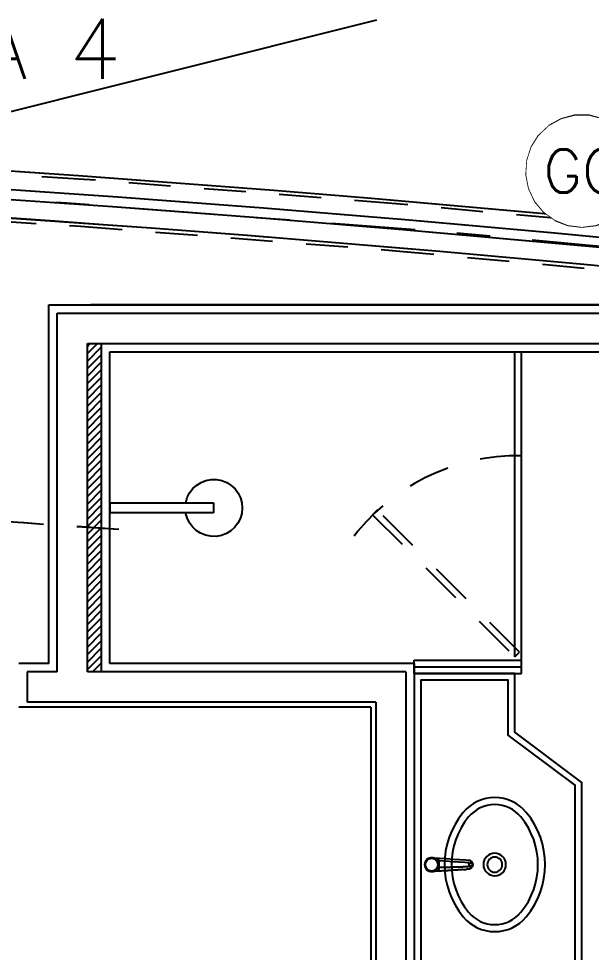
# Model space of a CAD drawing. Header units: millimetres. Extents: x 188.6 to 263.2, y 40.1 to 120.1.
# Drawn here: x 233.793 to 235.501, y 78.708 to 81.494 of the extents above; entities that cross this region are included whole.
import ezdxf
from ezdxf.enums import TextEntityAlignment as Align

# ---------------------------------------------------------------- set-up
doc = ezdxf.new("R2010")
doc.units = ezdxf.units.MM
doc.set_wipeout_variables(frame=1)
for name, pattern in [('ACAD_ISO14W100', [24, 12, -3, 0, -3, 0, -3, 0, -3]), ('DASHDOT2', [0.5, 0.25, -0.125, 0, -0.125]), ('HIDDEN2', [0.1875, 0.125, -0.0625]), ('XREF-TIPO$0$HIDDEN2', [0.1875, 0.125, -0.0625])]:
    doc.linetypes.add(name, pattern=pattern)
for name, color, linetype in [('ARQ', 8, 'Continuous'), ('ESTR-VIGAS', 11, 'HIDDEN2'), ('ESTRUTURA', 7, 'Continuous'), ('INC-TEXTO', 7, 'Continuous'), ('SPDA-MALHA', 162, 'ACAD_ISO14W100')]:
    doc.layers.add(name, color=color, linetype=linetype)
doc.styles.add('MC-ROMANS', font='romans')
doc.styles.add('ROMANS', font='ROMANS.SHX', dxfattribs={"height": 0.15})
pattern_1 = [(45, (-1932.70728, -1426.162144), (-0.01122532015, 0.01122532015), [])]

# ---------------------------------------------------------------- blocks, each defined once
blk = doc.blocks.new('varanda pav tipo')
at = {"color": 0, "linetype": 'Continuous'}
for radius, start, end in [(66.1415, 81.899467, 98.100485), (66.0865, 81.940842, 98.059109), (66.0565, 81.963438, 98.036513), (66.0015, 82.004914, 97.995038)]:
    blk.add_arc((21.85, -66.1865), radius, start, end, dxfattribs=at)
at = {"color": 0, "linetype": 'ByBlock'}
blk.add_arc((21.8853, -67.5842), 66.4892, 85.900109, 89.819671, dxfattribs=at)
blk = doc.blocks.new('XREF-TIPO$0$CHUVEIRO')
at = {"color": 0}
for p, q in [((216.39, 104.5817), (216.39, 104.8912)), ((216.39, 104.8912), (216.42, 104.8912)), ((216.42, 104.8912), (216.42, 104.5817)), ((216.39, 104.5817), (216.42, 104.5817))]:
    blk.add_line(p, q, dxfattribs=at)
at = {"color": 0, "extrusion": (0, 0, -1)}
blk.add_ellipse((216.4058, 104.8916), major_axis=(-0.0851, 0), ratio=1, start_param=4.898771, end_param=10.827741, dxfattribs=at)
blk = doc.blocks.new('XREF-TIPO$0$A$C2D591F4F-flat-1')
for p, q in [((0.0222, -0.1794), (0.0222, -0.1794)), ((0.0224, -0.1794), (0.0222, -0.1794)), ((0.0404, -0.1949), (0.0422, -0.1949)), ((0.0404, -0.2051), (0.0404, -0.1949)), ((0.0422, -0.1949), (0.0422, -0.2051)), ((0.1318, -0.1865), (0.132, -0.1865)), ((0.0239, -0.2205), (0.0235, -0.2205)), ((0.0239, -0.2205), (0.0239, -0.2205)), ((0.0404, -0.2051), (0.0422, -0.2051)), ((0.1324, -0.2037), (0.1324, -0.1963)), ((0.1425, -0.203), (0.1425, -0.197))]:
    blk.add_line(p, q)
for points in [[(0.3031, -0.3556, 0.358974), (0.3031, -0.0444, 0.471698), (0.1149, -0.0444, 0.358974), (0.1149, -0.3556, 0.471698)], [(0.2869, -0.3422, 0.358974), (0.2869, -0.0578, 0.471698), (0.1311, -0.0578, 0.358974), (0.1311, -0.3422, 0.471698)], [(0.2315, -0.2, 1), (0.1865, -0.2, 1)]]:
    blk.add_lwpolyline(points, format="xyb", close=True)
blk.add_lwpolyline([(0.209, -0.2335, 336.274616), (0.2086, -0.2335)], format="xyb")
for points in [[(0.0225, -0.1794, 0), (0.0225, -0.1794, 0), (0.0225, -0.1794, 0), (0.0225, -0.1794, 0), (0.0225, -0.1794, 0), (0.0225, -0.1794, 0), (0.0225, -0.1794, 0), (0.0225, -0.1794, 0), (0.0226, -0.1794, 0), (0.0226, -0.1794, 0), (0.0227, -0.1794, 0), (0.0227, -0.1794, 0), (0.0229, -0.1794, 0), (0.0238, -0.1795, 0), (0.0247, -0.1796, 0), (0.0284, -0.18, 0), (0.0321, -0.1806, 0), (0.0348, -0.1811, 0)], [(0.0225, -0.1794, 0), (0.0438, -0.1805, 0), (0.0651, -0.1818, 0), (0.0864, -0.1832, 0), (0.1039, -0.1844, 0), (0.1215, -0.1857, 0), (0.1302, -0.1863, 0), (0.1312, -0.1864, 0), (0.1316, -0.1864, 0), (0.1318, -0.1865, 0)], [(0.0297, -0.1814, 0), (0.0308, -0.1818, 0), (0.0321, -0.1819, 0), (0.0334, -0.1816, 0), (0.0348, -0.1811, 0)], [(0.0382, -0.1896, 0), (0.0376, -0.1885, 0), (0.0365, -0.1871, 0), (0.0354, -0.1857, 0), (0.0345, -0.1848, 0), (0.0336, -0.184, 0), (0.0328, -0.1833, 0), (0.0319, -0.1827, 0), (0.0308, -0.182, 0), (0.0297, -0.1814, 0)], [(0.0348, -0.1811, 0), (0.0357, -0.1813, 0), (0.0366, -0.1816, 0), (0.0374, -0.1819, 0), (0.0382, -0.1824, 0), (0.0387, -0.1827, 0), (0.0392, -0.183, 0), (0.0395, -0.1833, 0), (0.0397, -0.1836, 0), (0.04, -0.1839, 0), (0.0402, -0.1842, 0), (0.0404, -0.1846, 0), (0.0405, -0.1849, 0), (0.0406, -0.1852, 0), (0.0407, -0.1854, 0), (0.0408, -0.1858, 0), (0.0409, -0.1864, 0), (0.041, -0.1869, 0), (0.041, -0.1873, 0), (0.0411, -0.1877, 0), (0.0412, -0.1881, 0), (0.0413, -0.1883, 0), (0.0413, -0.1885, 0), (0.0414, -0.1886, 0), (0.0415, -0.1888, 0)], [(0.0382, -0.1896, 0), (0.0401, -0.1892, 0), (0.0415, -0.1888, 0)], [(0.0415, -0.1888, 0), (0.0418, -0.1903, 0), (0.0421, -0.1918, 0), (0.0422, -0.1933, 0), (0.0422, -0.1949, 0)], [(0.1324, -0.1963, 0), (0.132, -0.196, 0), (0.1317, -0.1957, 0), (0.1314, -0.1954, 0), (0.131, -0.1952, 0), (0.1307, -0.1951, 0), (0.1303, -0.1949, 0), (0.1298, -0.1948, 0), (0.1293, -0.1947, 0), (0.1287, -0.1946, 0), (0.1281, -0.1946, 0), (0.1194, -0.1939, 0), (0.1019, -0.1926, 0), (0.0844, -0.1914, 0), (0.063, -0.1901, 0), (0.0415, -0.1888, 0)], [(0.132, -0.1865, 0), (0.132, -0.1865, 0), (0.1325, -0.1865, 0), (0.1329, -0.1866, 0), (0.1334, -0.1867, 0), (0.1339, -0.1869, 0), (0.1339, -0.1869, 0)], [(0.1324, -0.1963, 0), (0.1334, -0.1953, 0), (0.1345, -0.1943, 0), (0.1355, -0.1935, 0), (0.1365, -0.1926, 0), (0.1375, -0.192, 0), (0.1383, -0.1914, 0), (0.1389, -0.191, 0), (0.1394, -0.1907, 0), (0.1398, -0.1906, 0), (0.1399, -0.1907, 0)], [(0.1339, -0.1869, 0), (0.1339, -0.1869, 0), (0.1347, -0.1871, 0), (0.1356, -0.1875, 0), (0.1364, -0.1879, 0), (0.1374, -0.1885, 0), (0.1383, -0.1891, 0), (0.1391, -0.1899, 0), (0.1399, -0.1907, 0)], [(0.1399, -0.1907, 0), (0.1402, -0.1911, 0), (0.1406, -0.1914, 0), (0.1409, -0.1918, 0), (0.141, -0.192, 0), (0.141, -0.1921, 0), (0.1411, -0.1922, 0), (0.1412, -0.1923, 0), (0.1412, -0.1923, 0), (0.1412, -0.1924, 0), (0.1413, -0.1924, 0), (0.1413, -0.1924, 0), (0.1413, -0.1924, 0), (0.1413, -0.1924, 0)], [(0.1425, -0.197, 0), (0.1424, -0.1956, 0), (0.1421, -0.1942, 0), (0.1416, -0.193, 0), (0.1413, -0.1924, 0)], [(0.0866, -0.2168, 0), (0.0858, -0.2168, 0), (0.0846, -0.2169, 0), (0.0838, -0.217, 0), (0.0829, -0.217, 0), (0.0826, -0.217, 0), (0.0824, -0.217, 0), (0.0821, -0.2171, 0), (0.0818, -0.2171, 0), (0.0816, -0.2171, 0), (0.0813, -0.2171, 0), (0.0785, -0.2173, 0), (0.0759, -0.2175, 0), (0.0734, -0.2176, 0), (0.0711, -0.2178, 0), (0.0697, -0.2179, 0), (0.068, -0.218, 0), (0.0663, -0.2181, 0), (0.0647, -0.2182, 0), (0.0631, -0.2183, 0), (0.0596, -0.2185, 0), (0.0561, -0.2187, 0), (0.0527, -0.2189, 0), (0.0491, -0.2191, 0), (0.0426, -0.2195, 0), (0.0362, -0.2198, 0), (0.03, -0.2202, 0), (0.0239, -0.2205, 0)], [(0.0375, -0.2179, 0), (0.0348, -0.2186, 0), (0.032, -0.2193, 0), (0.0284, -0.2199, 0), (0.0264, -0.2202, 0), (0.0252, -0.2204, 0), (0.0245, -0.2204, 0), (0.0242, -0.2204, 0), (0.0242, -0.2204, 0), (0.0241, -0.2205, 0), (0.024, -0.2205, 0), (0.024, -0.2205, 0), (0.0239, -0.2205, 0), (0.0239, -0.2205, 0), (0.0239, -0.2205, 0), (0.0239, -0.2205, 0), (0.0239, -0.2205, 0), (0.0239, -0.2205, 0)], [(0.0314, -0.2177, 0), (0.0321, -0.2172, 0), (0.033, -0.2165, 0), (0.034, -0.2158, 0), (0.035, -0.2148, 0), (0.0359, -0.2138, 0), (0.0369, -0.2126, 0), (0.0377, -0.2113, 0), (0.0382, -0.2104, 0), (0.0387, -0.2095, 0), (0.0392, -0.2086, 0), (0.0396, -0.2076, 0)], [(0.0314, -0.2177, 0), (0.0325, -0.2172, 0), (0.0338, -0.217, 0), (0.0352, -0.2171, 0), (0.0366, -0.2175, 0), (0.0375, -0.2179, 0)], [(0.0421, -0.2079, 0), (0.0421, -0.2079, 0), (0.0421, -0.2081, 0), (0.0421, -0.2083, 0), (0.042, -0.2085, 0), (0.0421, -0.2088, 0), (0.0421, -0.2091, 0), (0.0422, -0.2099, 0), (0.0424, -0.2107, 0), (0.0425, -0.2112, 0), (0.0425, -0.2117, 0), (0.0426, -0.2121, 0), (0.0426, -0.2124, 0), (0.0426, -0.2128, 0), (0.0425, -0.213, 0), (0.0425, -0.2133, 0), (0.0424, -0.2136, 0), (0.0424, -0.2139, 0), (0.0423, -0.2142, 0), (0.0421, -0.2146, 0), (0.0419, -0.215, 0), (0.0417, -0.2152, 0), (0.0416, -0.2154, 0), (0.0412, -0.2158, 0), (0.0409, -0.2161, 0), (0.0405, -0.2164, 0), (0.0401, -0.2167, 0), (0.0394, -0.2171, 0), (0.0387, -0.2174, 0), (0.0381, -0.2176, 0), (0.0375, -0.2179, 0)], [(0.0421, -0.2079, 0), (0.0453, -0.2078, 0), (0.0486, -0.2077, 0), (0.0522, -0.2076, 0), (0.056, -0.2075, 0), (0.0595, -0.2075, 0), (0.0631, -0.2074, 0), (0.0642, -0.2074, 0), (0.0652, -0.2073, 0), (0.0662, -0.2073, 0), (0.0672, -0.2073, 0), (0.0682, -0.2073, 0), (0.0739, -0.2072, 0), (0.0795, -0.2071, 0), (0.0806, -0.2071, 0), (0.0817, -0.207, 0), (0.0828, -0.207, 0), (0.0839, -0.207, 0), (0.0851, -0.207, 0), (0.0862, -0.2069, 0), (0.0873, -0.2069, 0), (0.0884, -0.2069, 0), (0.0922, -0.2068, 0), (0.0959, -0.2067, 0), (0.0994, -0.2066, 0), (0.1029, -0.2065, 0), (0.1057, -0.2064, 0), (0.1085, -0.2063, 0), (0.1092, -0.2063, 0), (0.1099, -0.2062, 0), (0.1106, -0.2062, 0), (0.1113, -0.2062, 0), (0.112, -0.2061, 0), (0.1127, -0.2061, 0), (0.1148, -0.206, 0), (0.1168, -0.2059, 0), (0.1189, -0.2058, 0), (0.1209, -0.2057, 0), (0.1229, -0.2056, 0), (0.1248, -0.2055, 0), (0.1252, -0.2055, 0), (0.1256, -0.2054, 0), (0.126, -0.2054, 0), (0.1264, -0.2054, 0), (0.1267, -0.2054, 0), (0.1271, -0.2053, 0), (0.1275, -0.2053, 0), (0.1278, -0.2053, 0), (0.1282, -0.2053, 0), (0.1286, -0.2052, 0), (0.1289, -0.2052, 0), (0.1292, -0.2052, 0), (0.1294, -0.2052, 0), (0.1296, -0.2051, 0), (0.1298, -0.2051, 0), (0.13, -0.2051, 0), (0.1302, -0.205, 0), (0.1303, -0.205, 0), (0.1305, -0.2049, 0), (0.1306, -0.2049, 0), (0.131, -0.2047, 0), (0.1313, -0.2045, 0), (0.1316, -0.2043, 0), (0.1318, -0.2041, 0), (0.1321, -0.2039, 0), (0.1324, -0.2037, 0)], [(0.1134, -0.2149, 0), (0.1126, -0.2149, 0), (0.1121, -0.215, 0), (0.1117, -0.215, 0), (0.1111, -0.2151, 0), (0.1106, -0.2151, 0), (0.1101, -0.2151, 0), (0.1098, -0.2152, 0), (0.1095, -0.2152, 0), (0.1092, -0.2152, 0), (0.1076, -0.2153, 0), (0.1059, -0.2154, 0), (0.104, -0.2156, 0), (0.1022, -0.2157, 0), (0.1002, -0.2158, 0), (0.0982, -0.216, 0), (0.0964, -0.2161, 0), (0.0947, -0.2162, 0), (0.0929, -0.2163, 0), (0.0911, -0.2165, 0), (0.0906, -0.2165, 0), (0.09, -0.2165, 0), (0.0899, -0.2165, 0), (0.0898, -0.2165, 0), (0.0896, -0.2166, 0), (0.0894, -0.2166, 0), (0.089, -0.2166, 0), (0.0884, -0.2166, 0), (0.0876, -0.2167, 0), (0.0868, -0.2168, 0), (0.0866, -0.2168, 0)], [(0.1342, -0.213, 0), (0.1339, -0.213, 0), (0.1334, -0.2132, 0), (0.1329, -0.2133, 0), (0.1326, -0.2133, 0), (0.1325, -0.2133, 0), (0.1325, -0.2134, 0), (0.1324, -0.2134, 0), (0.1324, -0.2134, 0), (0.1324, -0.2134, 0), (0.1324, -0.2134, 0), (0.1324, -0.2134, 0), (0.1324, -0.2134, 0), (0.1324, -0.2134, 0), (0.1324, -0.2134, 0), (0.1324, -0.2134, 0), (0.1312, -0.2135, 0), (0.1304, -0.2136, 0), (0.1297, -0.2136, 0), (0.1289, -0.2137, 0), (0.1282, -0.2138, 0), (0.1275, -0.2138, 0), (0.1268, -0.2139, 0), (0.1263, -0.2139, 0), (0.1257, -0.214, 0), (0.1251, -0.214, 0), (0.1247, -0.214, 0)], [(0.1425, -0.197, 0), (0.1424, -0.197, 0), (0.1422, -0.1969, 0), (0.142, -0.1969, 0), (0.1418, -0.1969, 0), (0.1415, -0.1969, 0), (0.1411, -0.1969, 0), (0.1407, -0.1968, 0), (0.1402, -0.1968, 0), (0.1397, -0.1968, 0), (0.1392, -0.1967, 0), (0.1386, -0.1967, 0), (0.138, -0.1966, 0), (0.1374, -0.1966, 0), (0.137, -0.1966, 0), (0.1363, -0.1965, 0), (0.1355, -0.1965, 0), (0.1348, -0.1964, 0), (0.1341, -0.1964, 0), (0.1336, -0.1963, 0), (0.133, -0.1963, 0), (0.1324, -0.1963, 0)], [(0.1324, -0.2037, 0), (0.1331, -0.2036, 0), (0.1338, -0.2036, 0), (0.1346, -0.2035, 0), (0.1353, -0.2035, 0), (0.136, -0.2034, 0), (0.1366, -0.2034, 0), (0.1373, -0.2034, 0), (0.138, -0.2033, 0), (0.1386, -0.2033, 0), (0.1392, -0.2032, 0), (0.1396, -0.2032, 0), (0.14, -0.2032, 0), (0.1404, -0.2031, 0), (0.1408, -0.2031, 0), (0.1413, -0.2031, 0), (0.1416, -0.203, 0), (0.1419, -0.203, 0), (0.1422, -0.203, 0), (0.1424, -0.203, 0), (0.1425, -0.203, 0)], [(0.1324, -0.2037, 0), (0.1327, -0.204, 0), (0.1331, -0.2044, 0), (0.1335, -0.2048, 0), (0.134, -0.2051, 0), (0.1344, -0.2055, 0), (0.1348, -0.2059, 0), (0.1352, -0.2063, 0), (0.1357, -0.2066, 0), (0.1361, -0.207, 0), (0.1365, -0.2073, 0), (0.1369, -0.2076, 0), (0.1373, -0.2079, 0), (0.1377, -0.2082, 0), (0.138, -0.2084, 0), (0.1383, -0.2087, 0), (0.1386, -0.2088, 0), (0.1389, -0.209, 0), (0.1391, -0.2091, 0), (0.1393, -0.2092, 0), (0.1395, -0.2093, 0), (0.1396, -0.2093, 0), (0.1397, -0.2093, 0), (0.1398, -0.2093, 0), (0.1399, -0.2093, 0)], [(0.1399, -0.2093, 0), (0.1391, -0.2101, 0), (0.1382, -0.2108, 0), (0.1373, -0.2115, 0), (0.1364, -0.212, 0), (0.1357, -0.2124, 0), (0.1351, -0.2127, 0), (0.1344, -0.2129, 0), (0.1342, -0.213, 0)], [(0.1425, -0.203, 0), (0.1424, -0.2044, 0), (0.1421, -0.2057, 0), (0.1416, -0.207, 0), (0.1413, -0.2075, 0)], [(0.1431, -0.2031, 0), (0.1431, -0.2035, 0), (0.1429, -0.204, 0), (0.1427, -0.2045, 0), (0.1426, -0.205, 0), (0.1424, -0.2055, 0), (0.1421, -0.206, 0), (0.1418, -0.2066, 0), (0.1416, -0.207, 0)], [(0.1433, -0.199, 0), (0.1433, -0.1989, 0), (0.1432, -0.1987, 0), (0.1432, -0.1986, 0), (0.1431, -0.1984, 0), (0.1431, -0.1982, 0), (0.143, -0.198, 0), (0.1429, -0.1977, 0), (0.1428, -0.1974, 0), (0.1425, -0.197, 0)], [(0.1425, -0.203, 0), (0.1427, -0.2026, 0), (0.1429, -0.2022, 0), (0.1431, -0.2018, 0), (0.1431, -0.2016, 0), (0.1432, -0.2014, 0), (0.1432, -0.2012, 0), (0.1433, -0.2011, 0), (0.1433, -0.201, 0), (0.1433, -0.201, 0)], [(0.1433, -0.198, 0), (0.1433, -0.199, 0)], [(0.1433, -0.202, 0), (0.1434, -0.201, 0), (0.1434, -0.2003, 0), (0.1434, -0.1995, 0), (0.1434, -0.1988, 0), (0.1433, -0.198, 0)], [(0.1433, -0.201, 0), (0.1433, -0.2008, 0), (0.1433, -0.2006, 0), (0.1434, -0.2005, 0), (0.1434, -0.2005, 0), (0.1434, -0.2004, 0), (0.1434, -0.2003, 0), (0.1434, -0.2002, 0), (0.1434, -0.2002, 0), (0.1434, -0.2001, 0), (0.1434, -0.2001, 0), (0.1434, -0.2, 0), (0.1434, -0.2, 0), (0.1434, -0.1999, 0), (0.1434, -0.1999, 0), (0.1434, -0.1998, 0), (0.1434, -0.1998, 0), (0.1434, -0.1996, 0), (0.1434, -0.1995, 0), (0.1433, -0.1994, 0), (0.1433, -0.1993, 0), (0.1433, -0.199, 0)], [(0.1433, -0.201, 0), (0.1433, -0.202, 0), (0.1433, -0.202, 0)]]:
    blk.add_polyline3d(points)
blk.add_circle((0.0206, -0.2), 0.0191)
for centre, radius, start, end in [((0.0206, -0.2), 0.0207, 90, 301.2083), ((0.0206, -0.2), 0.0204, 14.4666, 345.5334), ((0.0206, -0.2), 0.0195, 90, 270), ((0.0206, -0.2), 0.0207, 64.1045, 90), ((0.0206, -0.2), 0.0195, 270, 90), ((0.0206, -0.2), 0.0195, 0, 90), ((0.0205, -0.1999), 0.0205, 14.0619, 30.0027), ((0.1299, -0.1998), 0.0136, 12.4001, 33.0332), ((0.0206, -0.2), 0.0195, 270, 0), ((0.0205, -0.2001), 0.0205, 338.4737, 345.9324), ((-0.0201, -0.7771), 0.5726, 83.7595, 84.015), ((0.0157, -0.2052), 0.0265, 354.0406, 0.134), ((-0.1088, 2.8004), 3.0235, 274.2155, 274.4292), ((0.13, -0.2001), 0.0135, 317.2407, 326.8896), ((0.1325, -0.2007), 0.0109, 347.2283, 353.0963), ((0.1325, -0.1992), 0.0109, 6.4456, 12.3614)]:
    blk.add_arc(centre, radius, start, end)
blk = doc.blocks.new('ESTR-TP-29.09.2016')
at = {"layer": 'ESTR-VIGAS'}
for points in [[(28.0343, 21.4999), (27.1025, 21.5592)], [(28.9663, 21.4273), (28.0353, 21.4998)], [(28.9673, 21.4272), (28.9663, 21.4273)], [(29.8971, 21.3415), (28.9673, 21.4272)], [(27.0936, 21.4195), (28.0254, 21.3601)], [(28.0245, 21.3602), (28.9554, 21.2877)], [(28.9544, 21.2878), (29.8842, 21.2021)], [(28.9544, 21.2878), (28.9554, 21.2877)]]:
    blk.add_lwpolyline(points, dxfattribs=at)
blk = doc.blocks.new('INC-OBJETO')
at = {"color": 0}
blk.add_lwpolyline([(0, 0.002084), (-0.000518, 0.002019), (-0.001004, 0.001827), (-0.001427, 0.001519), (-0.00176, 0.001117), (-0.001982, 0.000644), (-0.00208, 0.000131), (-0.002047, -0.000391), (-0.001886, -0.000887), (-0.001606, -0.001329), (-0.001225, -0.001686), (-0.000767, -0.001938), (-0.000261, -0.002068), (0.000261, -0.002068), (0.000767, -0.001938), (0.001225, -0.001686), (0.001606, -0.001329), (0.001886, -0.000887), (0.002047, -0.000391), (0.00208, 0.000131), (0.001982, 0.000644), (0.00176, 0.001117), (0.001427, 0.001519), (0.001004, 0.001827), (0.000518, 0.002019)], close=True, dxfattribs=at)
blk.add_wipeout([(0, 0.002084), (-0.000518, 0.002019), (-0.001004, 0.001827), (-0.001427, 0.001519), (-0.00176, 0.001117), (-0.001982, 0.000644), (-0.00208, 0.000131), (-0.002047, -0.000391), (-0.001886, -0.000887), (-0.001606, -0.001329), (-0.001225, -0.001686), (-0.000767, -0.001938), (-0.000261, -0.002068), (0.000261, -0.002068), (0.000767, -0.001938), (0.001225, -0.001686), (0.001606, -0.001329), (0.001886, -0.000887), (0.002047, -0.000391), (0.00208, 0.000131), (0.001982, 0.000644), (0.00176, 0.001117), (0.001427, 0.001519), (0.001004, 0.001827), (0.000518, 0.002019)], dxfattribs=at)
at = {"color": 0, "style": 'ROMANS', "width": 1.285725}
blk.add_attdef('OBJETO', text='', height=0.0016, dxfattribs=at).set_placement((-0.001786, -0.00083), (0.001643, -0.00083), align=Align.FIT)

msp = doc.modelspace()

# ---------------------------------------------------------------- hatches: boundary and pattern name
at = {"layer": 'ARQ'}
h = msp.add_hatch(dxfattribs=at)
h.set_pattern_fill('ANSI31', color=256, scale=0.005)
h.set_pattern_definition(pattern_1)
h.paths.add_polyline_path([(234.0404, 80.5246), (233.9982, 80.5246), (233.9982, 79.5446), (234.0404, 79.5446)])
h = msp.add_hatch(dxfattribs=at)
h.set_pattern_fill('ANSI31', color=256, scale=0.005)
h.set_pattern_definition(pattern_1)
h.paths.add_polyline_path([(234.0404, 80.5246), (233.9982, 80.5246), (233.9982, 79.5446), (234.0404, 79.5446)])

# ---------------------------------------------------------------- linework, layer by layer
for p, q in [((233.8832, 79.5696), (233.8832, 80.6396)), ((233.8832, 80.6396), (236.3032, 80.6396)), ((233.8832, 79.5696), (233.8832, 80.6396)), ((233.8832, 80.6396), (236.3032, 80.6396)), ((236.2633, 80.6396), (234.0072, 80.6396)), ((236.2633, 80.6396), (234.0072, 80.6396)), ((233.9082, 79.5446), (233.9082, 80.6146)), ((233.9082, 80.6146), (236.2782, 80.6146)), ((233.9082, 79.5446), (233.9082, 80.6146)), ((233.9082, 80.6146), (236.2782, 80.6146)), ((233.9982, 79.5446), (233.9982, 80.5246)), ((233.9982, 80.5246), (236.1882, 80.5246)), ((233.9982, 79.5446), (233.9982, 80.5246)), ((233.9982, 80.5246), (236.1882, 80.5246)), ((234.0404, 79.5446), (234.0404, 80.5246)), ((234.0404, 79.5446), (234.0404, 80.5246)), ((234.0654, 79.5696), (234.0654, 80.4996)), ((234.0654, 80.4996), (236.1632, 80.4996)), ((234.0654, 79.5696), (234.0654, 80.4996)), ((234.0654, 80.4996), (236.1632, 80.4996)), ((235.2732, 79.5896), (235.2732, 80.4996)), ((235.2732, 79.5896), (235.2732, 80.4996)), ((235.2932, 79.5796), (235.2932, 80.4996)), ((235.2932, 79.5796), (235.2932, 80.4996)), ((233.8832, 79.5696), (233.7934, 79.5696, 0.0006)), ((233.8832, 79.5696), (233.7934, 79.5696, 0.0006)), ((234.9732, 79.5696), (234.0654, 79.5696)), ((234.9732, 79.5696), (234.0654, 79.5696)), ((234.9732, 79.5796), (235.2932, 79.5796)), ((234.9732, 79.5396), (234.9732, 79.5796)), ((234.9732, 79.5796), (235.2932, 79.5796)), ((234.9732, 79.5396), (234.9732, 79.5796)), ((234.9732, 79.5696), (234.9732, 78.0996)), ((234.9732, 79.5696), (234.9732, 78.0996)), ((235.2932, 79.5396), (235.2932, 79.5796)), ((235.2932, 79.5396), (235.2932, 79.5796)), ((233.8184, 79.5446, 0.0006), (233.8184, 79.4546, 0.0006)), ((233.9082, 79.5446), (233.8184, 79.5446, 0.0006)), ((233.8184, 79.5446, 0.0006), (233.8184, 79.4546, 0.0006)), ((233.9082, 79.5446), (233.8184, 79.5446, 0.0006)), ((234.9482, 79.5446), (233.9982, 79.5446)), ((234.9482, 79.5446), (233.9982, 79.5446)), ((234.9482, 79.5446), (234.9482, 78.0746)), ((234.9482, 79.5446), (234.9482, 78.0746)), ((234.9732, 79.5596), (235.2932, 79.5596)), ((234.9732, 79.5596), (235.2932, 79.5596)), ((234.9732, 79.5396), (235.2932, 79.5396)), ((234.9732, 79.5396), (235.2932, 79.5396)), ((234.8582, 79.4546), (233.8184, 79.4546, 0.0006)), ((234.8582, 79.4546), (233.8184, 79.4546, 0.0006)), ((234.8582, 79.4546), (234.8582, 77.1257)), ((234.8582, 79.4546), (234.8582, 77.1257)), ((234.8432, 79.4395), (233.7934, 79.4395, 0.0006)), ((234.8432, 79.4395), (233.7934, 79.4395, 0.0006)), ((234.8432, 79.4396), (234.8432, 77.1257)), ((234.8432, 79.4396), (234.8432, 77.1257))]:
    msp.add_line(p, q, dxfattribs=at)
for points in [[(234.8609, 81.4888), (233.5935, 81.1719), (232.3262, 81.4888)], [(234.8609, 81.4888), (233.5935, 81.1719), (232.3262, 81.4888)], [(235.4732, 78.0996), (235.4732, 79.2146), (235.2732, 79.3646), (235.2732, 79.5396), (234.9732, 79.5396), (234.9732, 78.0996), (235.4732, 78.0996)], [(235.4732, 78.0996), (235.4732, 79.2146), (235.2732, 79.3646), (235.2732, 79.5396), (234.9732, 79.5396), (234.9732, 78.0996), (235.4732, 78.0996)]]:
    msp.add_lwpolyline(points, dxfattribs=at)
at = {"layer": 'ARQ', "linetype": 'XREF-TIPO$0$HIDDEN2'}
msp.add_lwpolyline([(235.2873, 79.6037), (234.8631, 80.028), (234.8489, 80.0138), (235.2732, 79.5896)], close=True, dxfattribs=at)
msp.add_lwpolyline([(235.2873, 79.6037), (234.8631, 80.028), (234.8489, 80.0138), (235.2732, 79.5896)], close=True, dxfattribs=at)
at = {"layer": 'ARQ'}
msp.add_lwpolyline([(235.4532, 78.1196), (235.4532, 79.2063), (235.2532, 79.3563), (235.2532, 79.5196), (234.9932, 79.5196), (234.9932, 78.1196)], close=True, dxfattribs=at)
msp.add_lwpolyline([(235.4532, 78.1196), (235.4532, 79.2063), (235.2532, 79.3563), (235.2532, 79.5196), (234.9932, 79.5196), (234.9932, 78.1196)], close=True, dxfattribs=at)
at = {"layer": 'ARQ', "linetype": 'XREF-TIPO$0$HIDDEN2'}
msp.add_arc((235.2829, 79.5709), 0.6188, 88.9805, 144.0442, dxfattribs=at)
msp.add_arc((235.2829, 79.5709), 0.6188, 88.9805, 144.0442, dxfattribs=at)
at = {"layer": 'SPDA-MALHA', "linetype": 'DASHDOT2'}
msp.add_arc((229.3076, 12.8362), 68.264, 82.215365, 97.790824, dxfattribs=at)

# ---------------------------------------------------------------- block references
at = {"layer": 'ARQ', "linetype": 'HIDDEN2'}
for p in [(207.4529, 81.2344), (207.4532, 81.2345)]:
    msp.add_blockref('varanda pav tipo', p, dxfattribs=at)
at = {"layer": 'ARQ', "rotation": 270}
msp.add_blockref('XREF-TIPO$0$CHUVEIRO', (129.4837, 296.4396), dxfattribs=at)
msp.add_blockref('XREF-TIPO$0$CHUVEIRO', (129.4837, 296.4396), dxfattribs=at)
at = {"layer": 'ARQ'}
msp.add_blockref('XREF-TIPO$0$A$C2D591F4F-flat-1', (235.0042, 79.1696), dxfattribs=at)
msp.add_blockref('XREF-TIPO$0$A$C2D591F4F-flat-1', (235.0042, 79.1696), dxfattribs=at)
at = {"layer": 'ESTRUTURA'}
msp.add_blockref('ESTR-TP-29.09.2016', (205.9531, 59.5144), dxfattribs=at)

# ---------------------------------------------------------------- texts
at = {"layer": 'ARQ', "insert": (232.8788, 81.3137), "char_height": 0.18, "attachment_point": 7, "style": 'MC-ROMANS'}
msp.add_mtext('\\A1;COLUNA 4', dxfattribs=at)

# ---------------------------------------------------------------- next in the draw order: block references
at = {"layer": 'INC-TEXTO'}
ref = msp.add_blockref('INC-OBJETO', (235.4733, 81.039), dxfattribs=dict(at, xscale=80, yscale=80, zscale=80, rotation=180))
ref.add_attrib('OBJETO', 'GC', dxfattribs={"layer": '0', "height": 0.128, "style": 'ROMANS'}).set_placement((235.4733, 81.039), align=Align.MIDDLE_CENTER)

doc.saveas('drawing.dxf')
